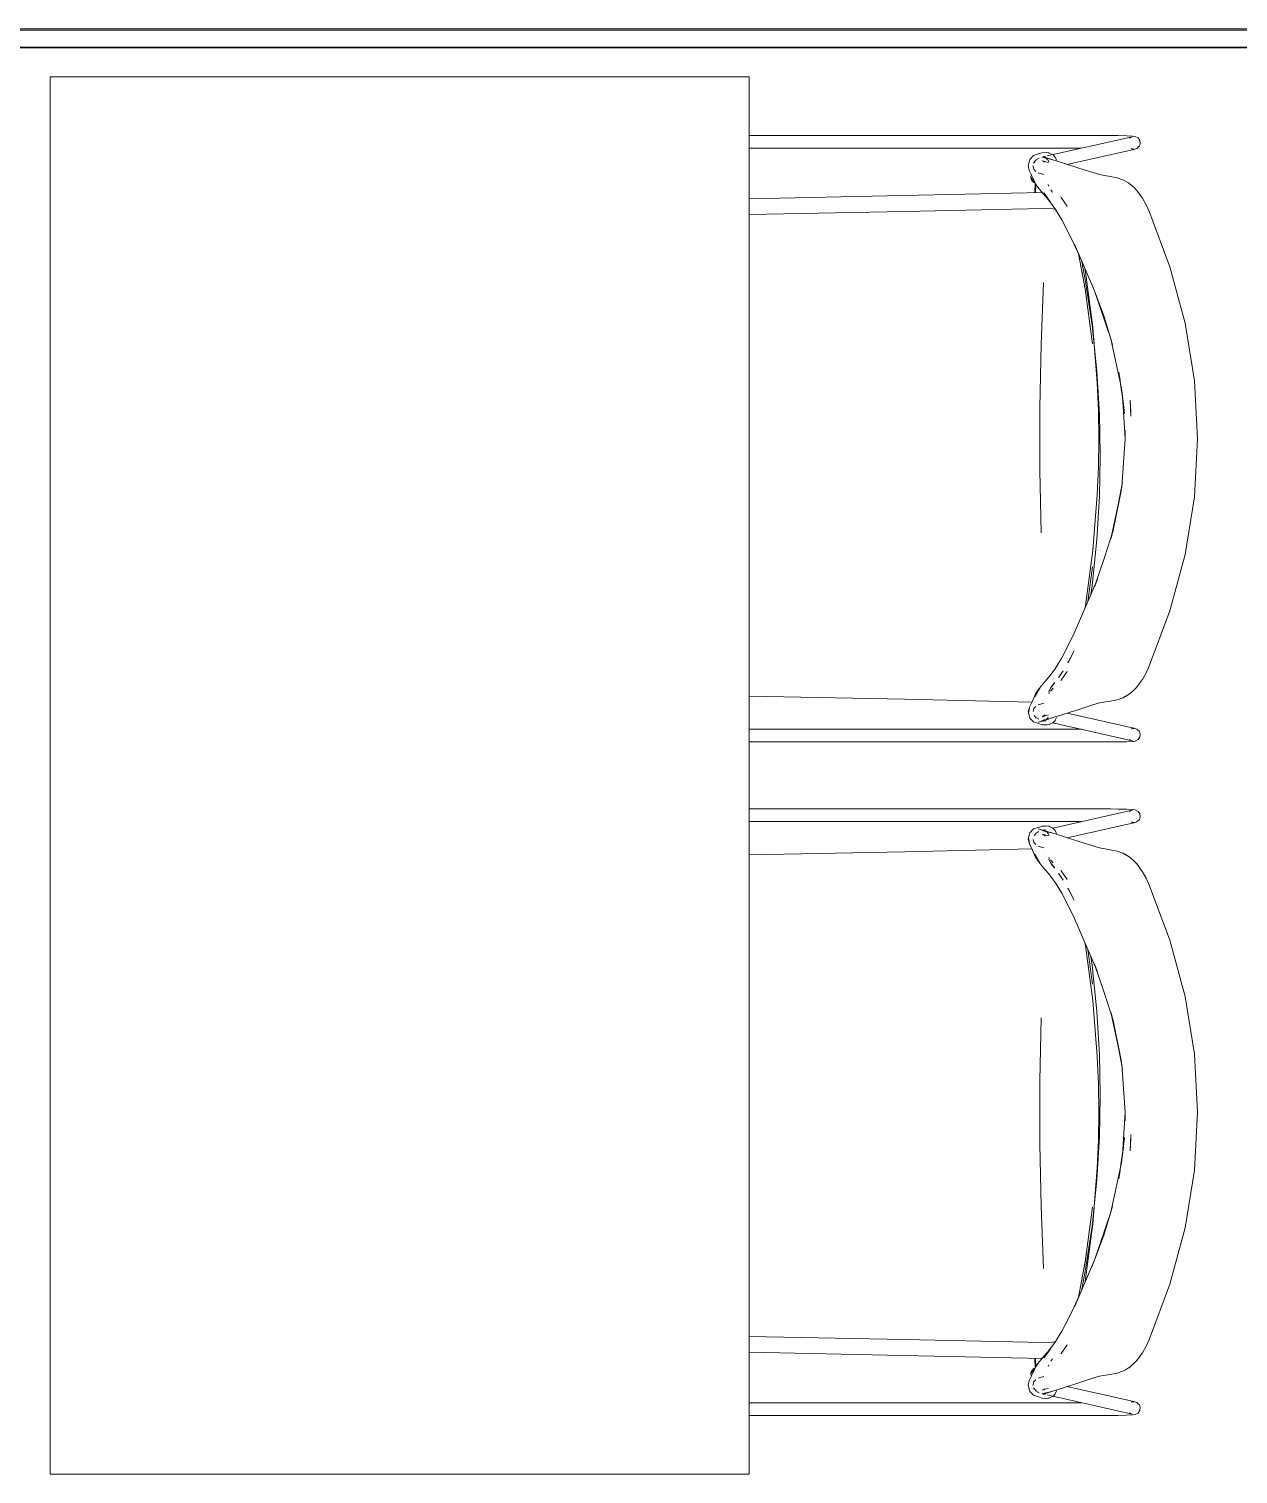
# Model space of a CAD drawing. Header units: millimetres. Extents: x 90978 to 295199, y -4084 to 97293.
# Drawn here: x 228782 to 229820, y 24136 to 25377 of the extents above; entities that cross this region are included whole.
import ezdxf

# ---------------------------------------------------------------- set-up
doc = ezdxf.new("R2010")
doc.units = ezdxf.units.MM
doc.header["$MEASUREMENT"] = 0
for name, color, linetype, lineweight in [('CSM-STL-XX-ZZ-M3-A-XXXX-00001_detached _19_04_21__rvt-1-Level 0$0$A-WALL', 7, 'CONTINUOUS', 9), ('CSM-STL-XX-ZZ-M3-A-XXXX-00001_detached _19_04_21__rvt-1-Level 0$0$I-WALL', 7, 'CONTINUOUS', 9), ('G-IMPT', 8, 'CONTINUOUS', 9), ('I-FURN', 8, 'CONTINUOUS', 9)]:
    doc.layers.add(name, color=color, linetype=linetype, lineweight=lineweight)

msp = doc.modelspace()

# ---------------------------------------------------------------- linework, layer by layer
at = {"layer": 'CSM-STL-XX-ZZ-M3-A-XXXX-00001_detached _19_04_21__rvt-1-Level 0$0$A-WALL'}
for p, q in [((230698.3, 25377.2), (223988.7, 25377.2)), ((230698.3, 25376.2), (223988.7, 25376.2))]:
    msp.add_line(p, q, dxfattribs=at)
at = {"layer": 'CSM-STL-XX-ZZ-M3-A-XXXX-00001_detached _19_04_21__rvt-1-Level 0$0$I-WALL', "lineweight": 30}
msp.add_line((223988.7, 25361.2), (230698.3, 25361.2), dxfattribs=at)
at = {"layer": 'G-IMPT'}
for p, q in [((229399.9, 25285.6), (229710.4, 25285.6)), ((229655.9, 25268.1), (229728.8, 25284.5)), ((229716.7, 25285.6), (229710.4, 25285.6)), ((229716.7, 25285.6), (229723.9, 25285.4)), ((229723.9, 25285.4), (229729.1, 25285.1)), ((229728.8, 25284.5), (229726.7, 25283.5)), ((229726.9, 25283.7), (229726.7, 25283.5)), ((229729.1, 25285.1), (229731.5, 25284.8)), ((229731.5, 25284.8), (229733.9, 25283.6)), ((229733.9, 25283.6), (229735.4, 25281.4)), ((229399.9, 25274.7), (229685.3, 25274.7)), ((229651.7, 25270.8), (229655.7, 25271)), ((229657.4, 25270.7), (229655.7, 25271)), ((229730.4, 25273.7), (229672.8, 25260.8)), ((229728.1, 25274.4), (229730.6, 25273.9)), ((229728.3, 25274.3), (229730.6, 25273.9)), ((229730.4, 25273.7), (229732.9, 25274.5)), ((229734.7, 25276.3), (229732.9, 25274.5)), ((229732.9, 25274.5), (229733.2, 25274.8)), ((229734.7, 25276.3), (229735, 25276.6)), ((229735.7, 25278.8), (229735, 25276.6)), ((229735.7, 25278.8), (229735.4, 25281.4)), ((229640.6, 25263.8), (229639.5, 25259.6)), ((229640.3, 25255.6), (229639.5, 25259.6)), ((229641.1, 25265.2), (229640.6, 25263.8)), ((229644.2, 25268.4), (229641.1, 25265.2)), ((229643.7, 25259.9), (229643.8, 25259.3)), ((229644.2, 25257.3), (229643.8, 25259.3)), ((229644.2, 25268.4), (229648.5, 25269.8)), ((229645.4, 25263.4), (229644.2, 25261.8)), ((229644.2, 25261.8), (229645, 25262.9)), ((229644.4, 25262.4), (229646.6, 25265)), ((229645.4, 25263.4), (229645, 25262.9)), ((229648.9, 25266.1), (229647.2, 25265.3)), ((229648.4, 25265.8), (229647.2, 25265.3)), ((229651.7, 25270.8), (229648.5, 25269.8)), ((229658.9, 25265.4), (229651.4, 25267.1)), ((229651.4, 25267.1), (229659.6, 25265.1)), ((229651.5, 25264), (229653.6, 25263)), ((229651.5, 25264), (229657, 25262.4)), ((229652.4, 25267.3), (229651.8, 25267.1)), ((229652.4, 25267.3), (229651.8, 25267.1)), ((229652.4, 25267.3), (229651.8, 25267.1)), ((229652.4, 25267.3), (229654.4, 25267.8)), ((229656, 25266.2), (229652.8, 25267.7)), ((229654.9, 25266.4), (229652.8, 25267.7)), ((229653.8, 25262.7), (229652.8, 25263.7)), ((229652.8, 25263.7), (229653.6, 25263)), ((229653.8, 25262.7), (229653.2, 25263.4)), ((229656, 25266.2), (229653.7, 25267)), ((229653.7, 25267), (229659.6, 25265.1)), ((229654.9, 25266.4), (229656.3, 25264.9)), ((229657.3, 25263.2), (229656.6, 25264.6)), ((229657.4, 25270.7), (229657.7, 25270.6)), ((229657.7, 25270.6), (229660.6, 25269.2)), ((229658.9, 25265.4), (229670.7, 25261.5)), ((229660.9, 25269), (229660.6, 25269.2)), ((229660.9, 25269), (229662.7, 25267.1)), ((229663.9, 25264.7), (229662.7, 25267.1)), ((229662.8, 25266.9), (229662.7, 25267.1)), ((229663.9, 25264.6), (229662.7, 25267.1)), ((229662.8, 25266.9), (229663.9, 25264.6)), ((229663.9, 25264.7), (229663.9, 25264.6)), ((229670.7, 25261.5), (229683.1, 25257.6)), ((229640.3, 25255.6), (229644.7, 25247.1)), ((229645.9, 25244.3), (229643.7, 25249.1)), ((229643.7, 25249.1), (229644.7, 25247.1)), ((229644.5, 25256.8), (229644.2, 25257.3)), ((229644.5, 25256.8), (229646.2, 25254.9)), ((229648.1, 25253.5), (229652.9, 25252.2)), ((229683.1, 25257.6), (229695.1, 25253.8)), ((229700.7, 25252.1), (229695.1, 25253.8)), ((229710, 25250.5), (229700.7, 25252.1)), ((229710, 25250.5), (229716, 25249.4)), ((229720.9, 25247.6), (229716, 25249.4)), ((229720.9, 25247.6), (229723.2, 25246.4)), ((229725.8, 25244.9), (229723.2, 25246.4)), ((229651.8, 25236.8), (229478.9, 25232.9)), ((229645.4, 25236.6), (229645.7, 25244.7)), ((229646.1, 25243.9), (229645.8, 25237.7)), ((229646.1, 25243.9), (229645.8, 25236.6)), ((229645.9, 25244.3), (229647.9, 25241.2)), ((229647.9, 25241.2), (229652.2, 25235.8)), ((229651.8, 25236.8), (229651.8, 25236.8)), ((229655.1, 25232.6), (229652.2, 25235.8)), ((229653, 25236.6), (229658.1, 25228.8)), ((229653, 25236.6), (229658.6, 25228.3)), ((229657.3, 25242.2), (229656.7, 25243.7)), ((229659, 25239), (229660.1, 25237.4)), ((229660.5, 25236.8), (229660.1, 25237.4)), ((229726.2, 25244.6), (229725.8, 25244.9)), ((229726.2, 25244.6), (229728.1, 25243.1)), ((229728.1, 25243.1), (229730.6, 25240.9)), ((229730.6, 25240.9), (229732.4, 25239)), ((229734.1, 25236.9), (229732.4, 25239)), ((229737.5, 25232.1), (229734.1, 25236.9)), ((229399.9, 25231.3), (229478.9, 25232.9)), ((229652.4, 25223.1), (229533.5, 25220.4)), ((229660.7, 25222.7), (229652.4, 25223.1)), ((229655.1, 25232.6), (229658.6, 25228.3)), ((229658.1, 25228.8), (229663.6, 25221.5)), ((229663.6, 25222), (229660.7, 25222.7)), ((229668.4, 25213.3), (229663, 25222.2)), ((229663.6, 25221.5), (229663, 25222.2)), ((229667.5, 25232.9), (229667.8, 25232.4)), ((229667.8, 25232.4), (229673.1, 25225.1)), ((229737.5, 25232.1), (229737.7, 25231.8)), ((229740.9, 25226.2), (229737.7, 25231.8)), ((229743.7, 25219.8), (229740.9, 25226.2)), ((229399.9, 25217.7), (229533.5, 25220.4)), ((229673.9, 25202.8), (229668.4, 25213.3)), ((229761.3, 25172.9), (229743.7, 25219.8)), ((229673.9, 25202.8), (229679.1, 25192.2)), ((229683.3, 25182.9), (229679.1, 25192.2)), ((229683.3, 25182.9), (229679.2, 25192.3)), ((229696.4, 25152.3), (229679.2, 25192.3)), ((229682.7, 25184.2), (229688.4, 25154)), ((229688.5, 25153.9), (229682.7, 25184.1)), ((229688.6, 25162.1), (229685.7, 25177.2)), ((229774.3, 25124.5), (229761.3, 25172.9)), ((229652.8, 25159.4), (229650.7, 25106.1)), ((229688.7, 25168.4), (229688.3, 25170.5)), ((229688.6, 25162.1), (229694.5, 25122.9)), ((229695.1, 25121.1), (229688.7, 25168.4)), ((229694.9, 25106.7), (229688.4, 25154)), ((229688.5, 25153.9), (229694.9, 25106.7)), ((229694.2, 25158), (229696.4, 25152.3)), ((229694.2, 25158), (229696.4, 25152.3)), ((229696.4, 25152.3), (229710.5, 25111.1)), ((229696.4, 25152.3), (229704.4, 25130.8)), ((229696.4, 25152.3), (229704.4, 25130.8)), ((229694.5, 25122.9), (229698.6, 25083.2)), ((229710.5, 25111.1), (229704.4, 25130.8)), ((229704.4, 25130.8), (229710.4, 25111.1)), ((229774.3, 25124.5), (229782.4, 25075.1)), ((229698.9, 25073.3), (229695.1, 25121.1)), ((229711.9, 25105.9), (229710.4, 25111.1)), ((229719.8, 25068.6), (229710.5, 25111.1)), ((229710.5, 25111.1), (229711.9, 25105.9)), ((229649.7, 25052.2), (229650.7, 25106.1)), ((229698.6, 25083.2), (229700.7, 25046.1)), ((229698.9, 25073.3), (229699.9, 25049.3)), ((229717.3, 25082.4), (229718.6, 25075.2)), ((229717.3, 25082.4), (229719.4, 25068.3)), ((229785, 25025.2), (229782.4, 25075.1)), ((229719.4, 25068.3), (229721.1, 25057.2)), ((229719.8, 25068.6), (229722.2, 25047)), ((229719.8, 25068.6), (229721.1, 25057.2)), ((229722.8, 25025.2), (229720.5, 25062.2)), ((229720.5, 25062.2), (229721.1, 25057.2)), ((229649.7, 25052.2), (229649.7, 24998.2)), ((229699.9, 25049.3), (229700.2, 25025.2)), ((229722.2, 25047), (229721.1, 25057.2)), ((229727.6, 25048.1), (229727, 25058.3)), ((229727, 25058.3), (229727.7, 25044.7)), ((229700.7, 25046.1), (229701.1, 25029.8)), ((229700.2, 25025.2), (229699.9, 25001.1)), ((229701.1, 25029.8), (229701.5, 25011)), ((229720.4, 24988.3), (229722.8, 25025.2)), ((229722.8, 25025.2), (229722.7, 25032.6)), ((229722.8, 25025.2), (229722.7, 25032.6)), ((229785, 25025.2), (229782.4, 24975.3)), ((229701.1, 24992.1), (229701.5, 25011)), ((229650.7, 24944.3), (229649.7, 24998.2)), ((229698.9, 24977.1), (229699.9, 25001.1)), ((229701.1, 24992.1), (229700.7, 24975.8)), ((229720.5, 24988.2), (229719.4, 24981.9)), ((229720.4, 24988.3), (229719.9, 24982.9)), ((229720.5, 24988.2), (229720.1, 24984.8)), ((229695.1, 24929.3), (229698.9, 24977.1)), ((229698.6, 24938.8), (229700.7, 24975.8)), ((229710.5, 24939.3), (229719.8, 24981.8)), ((229719.4, 24981.9), (229712.4, 24946.4)), ((229712.4, 24946.4), (229719.8, 24981.8)), ((229774.3, 24925.9), (229782.4, 24975.3)), ((229698.6, 24938.8), (229694.5, 24899)), ((229705, 24923.2), (229710.2, 24939.4)), ((229712.4, 24946.4), (229710.2, 24939.4)), ((229710.5, 24939.3), (229712.4, 24946.4)), ((229695.1, 24929.3), (229688.7, 24882)), ((229761.3, 24877.5), (229774.3, 24925.9)), ((229690.9, 24885.6), (229694.9, 24915.2)), ((229690.9, 24885.5), (229694.9, 24915.2)), ((229705, 24923.2), (229696.4, 24898.1)), ((229679.1, 24858.2), (229699, 24904.6)), ((229693.4, 24891.4), (229694.5, 24899)), ((229696.4, 24898.1), (229699, 24904.6)), ((229688.7, 24882), (229688.2, 24879.3)), ((229761.3, 24877.5), (229743.8, 24830.7)), ((229679.1, 24858.2), (229673.9, 24847.6)), ((229663, 24828.2), (229668.4, 24837.1)), ((229673.9, 24847.6), (229668.4, 24837.1)), ((229673.6, 24832.8), (229679.1, 24843.2)), ((229679.1, 24843.2), (229674.1, 24833.7)), ((229658.1, 24821.6), (229663.6, 24828.9)), ((229663, 24828.2), (229663.6, 24828.9)), ((229665.6, 24820), (229669.6, 24825.9)), ((229673.1, 24825.3), (229667.8, 24818)), ((229669.6, 24825.9), (229668.3, 24824)), ((229673.6, 24832.8), (229674.1, 24833.7)), ((229737.7, 24818.6), (229740.9, 24824.2)), ((229743.8, 24830.7), (229740.9, 24824.2)), ((229647.9, 24809.2), (229652.2, 24814.6)), ((229652.2, 24814.6), (229655.1, 24817.8)), ((229658.1, 24821.6), (229655.1, 24817.8)), ((229658.7, 24810.9), (229660.5, 24813.6)), ((229658.7, 24810.9), (229660.1, 24813)), ((229660.1, 24813), (229660.5, 24813.6)), ((229660.3, 24812.7), (229662.4, 24815.8)), ((229662, 24815.2), (229660.3, 24812.7)), ((229662, 24815.2), (229662.4, 24815.8)), ((229665.6, 24820), (229668.3, 24824)), ((229667.5, 24817.5), (229667.8, 24818)), ((229734.1, 24813.5), (229732.4, 24811.4)), ((229734.1, 24813.5), (229737.5, 24818.3)), ((229737.7, 24818.6), (229737.5, 24818.3)), ((229533.5, 24801.5), (229399.9, 24804.2)), ((229642.9, 24799.1), (229533.5, 24801.5)), ((229640.4, 24794), (229643.4, 24800)), ((229645.9, 24806.1), (229643.4, 24800)), ((229650, 24811.6), (229645.2, 24803.3)), ((229647.7, 24807.9), (229645.2, 24803.3)), ((229645.9, 24806.1), (229647.9, 24809.2)), ((229647.7, 24807.9), (229650, 24811.6)), ((229657.1, 24807.7), (229659, 24811.4)), ((229658.7, 24810.9), (229657.1, 24807.7)), ((229658, 24807.3), (229657.2, 24806.1)), ((229658.7, 24810.9), (229659, 24811.4)), ((229658.8, 24808.5), (229661, 24810.9)), ((229700.7, 24798.3), (229709.9, 24799.9)), ((229709.9, 24799.9), (229716, 24801)), ((229716, 24801), (229720.9, 24802.8)), ((229726.2, 24805.8), (229720.9, 24802.8)), ((229723.2, 24804), (229720.9, 24802.8)), ((229721.9, 24803.4), (229720.9, 24802.8)), ((229721.9, 24803.4), (229726.2, 24805.8)), ((229725.8, 24805.5), (229723.2, 24804)), ((229726.2, 24805.8), (229725.8, 24805.5)), ((229726.2, 24805.8), (229728.1, 24807.3)), ((229728.1, 24807.3), (229730, 24809)), ((229730.6, 24809.5), (229730, 24809)), ((229730.6, 24809.5), (229732.4, 24811.4)), ((229639.5, 24790.8), (229640.7, 24794.4)), ((229639.5, 24790.8), (229640.6, 24786.6)), ((229639.9, 24789.4), (229640.7, 24794.4)), ((229639.9, 24789.4), (229640.4, 24794)), ((229643.9, 24791.1), (229644, 24792.7)), ((229644.5, 24793.6), (229644, 24792.7)), ((229644.5, 24793.6), (229646, 24795.3)), ((229644.7, 24787.6), (229646.7, 24785.3)), ((229648.1, 24796.8), (229652.9, 24798.2)), ((229651.5, 24786.4), (229657, 24788)), ((229651.5, 24786.4), (229653.9, 24787.7)), ((229652.8, 24786.7), (229654.2, 24788.1)), ((229652.8, 24786.7), (229653.9, 24787.7)), ((229654.2, 24788.1), (229653.3, 24787.1)), ((229683.1, 24792.8), (229662, 24786)), ((229673, 24789.6), (229730.4, 24776.7)), ((229695.1, 24796.6), (229683.1, 24792.8)), ((229700.7, 24798.3), (229695.1, 24796.6)), ((229685.3, 24775.7), (229399.9, 24775.7)), ((229640.6, 24786.6), (229641.1, 24785.2)), ((229641.1, 24785.2), (229644.2, 24782)), ((229648.5, 24780.6), (229644.2, 24782)), ((229648.4, 24784.6), (229647.2, 24785)), ((229647.2, 24785), (229648.8, 24784.3)), ((229648.1, 24781.8), (229656, 24784.2)), ((229648.1, 24781.8), (229653.7, 24783.4)), ((229648.5, 24780.6), (229651.7, 24779.6)), ((229651.4, 24783.3), (229659.5, 24785.3)), ((229651.4, 24783.3), (229658.3, 24785)), ((229651.7, 24779.6), (229654.5, 24779.5)), ((229651.8, 24783.3), (229652.5, 24783.1)), ((229652.5, 24783.1), (229651.8, 24783.3)), ((229652.5, 24783.1), (229651.8, 24783.3)), ((229654.4, 24782.6), (229652.5, 24783.1)), ((229652.8, 24782.7), (229656, 24784.2)), ((229652.8, 24782.7), (229654.9, 24784)), ((229653.7, 24783.4), (229662, 24786)), ((229654.5, 24779.5), (229655.7, 24779.4)), ((229654.9, 24784), (229656.6, 24785.8)), ((229657.4, 24779.7), (229655.7, 24779.4)), ((229657.4, 24779.7), (229660.9, 24781.4)), ((229657.4, 24779.7), (229660.6, 24781.2)), ((229657.4, 24779.7), (229657.7, 24779.8)), ((229660.9, 24781.4), (229657.7, 24779.8)), ((229659.5, 24785.3), (229658.3, 24785)), ((229660.6, 24781.2), (229662.7, 24783.3)), ((229662.4, 24783), (229660.6, 24781.2)), ((229660.9, 24781.4), (229660.6, 24781.2)), ((229728.8, 24765.9), (229660.6, 24781.2)), ((229662.4, 24783), (229660.9, 24781.4)), ((229662.8, 24783.5), (229662.7, 24783.3)), ((229663.9, 24785.7), (229662.8, 24783.5)), ((229663.9, 24785.7), (229663.9, 24785.8)), ((229728.1, 24776), (229730.6, 24776.5)), ((229728.3, 24776.1), (229730.6, 24776.5)), ((229730.4, 24776.7), (229732.9, 24775.9)), ((229732.9, 24775.9), (229733.2, 24775.6)), ((229735, 24773.8), (229733.2, 24775.6)), ((229399.9, 24764.8), (229710.4, 24764.8)), ((229710.4, 24764.8), (229716.7, 24764.8)), ((229723.9, 24765), (229716.7, 24764.8)), ((229729.1, 24765.3), (229723.9, 24765)), ((229728.8, 24765.9), (229726.7, 24766.9)), ((229726.7, 24766.9), (229726.9, 24766.7)), ((229731.5, 24765.6), (229729.1, 24765.3)), ((229731.5, 24765.6), (229733.9, 24766.8)), ((229733.9, 24766.8), (229735.4, 24769)), ((229735, 24773.8), (229735.7, 24771.6)), ((229735.4, 24769), (229735.7, 24771.6)), ((229399.9, 24707.3), (229710.4, 24707.3)), ((229728.8, 24706.2), (229660.6, 24690.8)), ((229710.4, 24707.3), (229716.7, 24707.2)), ((229723.9, 24707.1), (229716.7, 24707.2)), ((229729.1, 24706.8), (229723.9, 24707.1)), ((229728.8, 24706.2), (229726.7, 24705.2)), ((229726.7, 24705.2), (229726.9, 24705.4)), ((229731.5, 24706.4), (229729.1, 24706.8)), ((229731.5, 24706.4), (229733.9, 24705.2)), ((229733.9, 24705.2), (229735.4, 24703.1)), ((229735, 24698.3), (229735.7, 24700.4)), ((229735.4, 24703.1), (229735.7, 24700.4)), ((229685.3, 24696.4), (229399.9, 24696.4)), ((229641.1, 24686.8), (229644.2, 24690.1)), ((229648.5, 24691.4), (229644.2, 24690.1)), ((229647.2, 24687), (229648.8, 24687.8)), ((229648.4, 24687.5), (229647.2, 24687)), ((229648.1, 24690.3), (229653.7, 24688.6)), ((229648.1, 24690.3), (229656, 24687.9)), ((229648.5, 24691.4), (229651.7, 24692.4)), ((229651.4, 24688.8), (229659.5, 24686.7)), ((229651.4, 24688.8), (229658.3, 24687.1)), ((229651.7, 24692.4), (229654.5, 24692.6)), ((229651.8, 24688.8), (229652.5, 24689)), ((229652.5, 24689), (229651.8, 24688.8)), ((229652.5, 24689), (229651.8, 24688.8)), ((229654.4, 24689.4), (229652.5, 24689)), ((229652.8, 24689.4), (229654.9, 24688.1)), ((229652.8, 24689.4), (229656, 24687.9)), ((229653.7, 24688.6), (229662, 24686.1)), ((229654.5, 24692.6), (229655.7, 24692.7)), ((229654.9, 24688.1), (229656.6, 24686.3)), ((229657.4, 24692.4), (229655.7, 24692.7)), ((229657.4, 24692.4), (229660.9, 24690.7)), ((229657.4, 24692.4), (229657.7, 24692.3)), ((229657.4, 24692.4), (229660.6, 24690.9)), ((229660.9, 24690.7), (229657.7, 24692.3)), ((229662.4, 24689.1), (229660.6, 24690.9)), ((229660.9, 24690.7), (229660.6, 24690.9)), ((229660.6, 24690.9), (229662.7, 24688.8)), ((229662.4, 24689.1), (229660.9, 24690.7)), ((229662.8, 24688.6), (229662.7, 24688.8)), ((229663.9, 24686.4), (229662.8, 24688.6)), ((229673, 24682.5), (229730.4, 24695.3)), ((229728.1, 24696.1), (229730.6, 24695.6)), ((229728.3, 24695.9), (229730.6, 24695.6)), ((229730.4, 24695.3), (229732.9, 24696.1)), ((229732.9, 24696.1), (229733.2, 24696.4)), ((229735, 24698.3), (229733.2, 24696.4)), ((229639.5, 24681.3), (229640.6, 24685.5)), ((229639.5, 24681.3), (229640.7, 24677.6)), ((229639.9, 24682.7), (229640.7, 24677.6)), ((229639.9, 24682.7), (229640.4, 24678)), ((229640.4, 24678), (229643.4, 24672)), ((229640.6, 24685.5), (229641.1, 24686.8)), ((229643.9, 24681), (229644, 24679.4)), ((229644.5, 24678.4), (229644, 24679.4)), ((229644.5, 24678.4), (229646, 24676.8)), ((229644.7, 24684.5), (229646.7, 24686.8)), ((229648.1, 24675.2), (229652.9, 24673.9)), ((229651.5, 24685.6), (229653.9, 24684.4)), ((229651.5, 24685.6), (229657, 24684.1)), ((229652.8, 24685.4), (229653.9, 24684.4)), ((229652.8, 24685.4), (229654.2, 24683.9)), ((229654.2, 24683.9), (229653.3, 24685)), ((229657.5, 24684.4), (229656.6, 24686.3)), ((229659.5, 24686.7), (229658.3, 24687.1)), ((229683.1, 24679.3), (229662, 24686.1)), ((229663.9, 24686.4), (229663.9, 24686.3)), ((229695.1, 24675.5), (229683.1, 24679.3)), ((229700.7, 24673.8), (229695.1, 24675.5)), ((229533.5, 24670.5), (229399.9, 24667.8)), ((229642.9, 24673), (229533.5, 24670.5)), ((229645.9, 24666), (229643.4, 24672)), ((229647.7, 24664.1), (229645.2, 24668.8)), ((229650, 24660.5), (229645.2, 24668.8)), ((229645.9, 24666), (229647.9, 24662.9)), ((229647.7, 24664.1), (229650, 24660.5)), ((229647.9, 24662.9), (229652.2, 24657.4)), ((229658.7, 24661.2), (229657.1, 24664.4)), ((229657.1, 24664.4), (229659, 24660.6)), ((229658, 24664.7), (229657.2, 24665.9)), ((229658.8, 24663.5), (229661, 24661.1)), ((229700.7, 24673.8), (229709.9, 24672.2)), ((229709.9, 24672.2), (229716, 24671.1)), ((229716, 24671.1), (229720.9, 24669.3)), ((229721.9, 24668.7), (229720.9, 24669.3)), ((229726.2, 24666.3), (229720.9, 24669.3)), ((229723.2, 24668.1), (229720.9, 24669.3)), ((229721.9, 24668.7), (229726.2, 24666.3)), ((229725.8, 24666.5), (229723.2, 24668.1)), ((229726.2, 24666.3), (229725.8, 24666.5)), ((229726.2, 24666.3), (229728.1, 24664.8)), ((229728.1, 24664.8), (229730, 24663)), ((229730.6, 24662.5), (229730, 24663)), ((229652.2, 24657.4), (229655.1, 24654.2)), ((229658.1, 24650.5), (229655.1, 24654.2)), ((229658.1, 24650.5), (229663.6, 24643.1)), ((229658.7, 24661.2), (229659, 24660.6)), ((229658.7, 24661.2), (229660.1, 24659)), ((229658.7, 24661.2), (229660.5, 24658.5)), ((229660.1, 24659), (229660.5, 24658.5)), ((229662, 24656.9), (229660.3, 24659.4)), ((229660.3, 24659.4), (229662.4, 24656.3)), ((229662, 24656.9), (229662.4, 24656.3)), ((229665.6, 24652.1), (229669.6, 24646.1)), ((229665.6, 24652.1), (229668.3, 24648.1)), ((229667.5, 24654.6), (229667.8, 24654.1)), ((229673.1, 24646.8), (229667.8, 24654.1)), ((229730.6, 24662.5), (229732.4, 24660.7)), ((229734.1, 24658.6), (229732.4, 24660.7)), ((229734.1, 24658.6), (229737.5, 24653.7)), ((229737.7, 24653.4), (229737.5, 24653.7)), ((229737.7, 24653.4), (229740.9, 24647.8)), ((229663, 24643.9), (229663.6, 24643.1)), ((229663, 24643.9), (229668.4, 24634.9)), ((229669.6, 24646.1), (229668.3, 24648.1)), ((229673.6, 24639.3), (229679.1, 24628.9)), ((229673.6, 24639.3), (229674.1, 24638.3)), ((229679.1, 24628.9), (229674.1, 24638.3)), ((229743.8, 24641.3), (229740.9, 24647.8)), ((229761.3, 24594.6), (229743.8, 24641.3)), ((229673.9, 24624.5), (229668.4, 24634.9)), ((229679.1, 24613.9), (229673.9, 24624.5)), ((229679.1, 24613.9), (229699, 24567.5)), ((229688.7, 24590.1), (229688.2, 24592.7)), ((229695.1, 24542.8), (229688.7, 24590.1)), ((229761.3, 24594.6), (229774.3, 24546.2)), ((229690.9, 24586.5), (229694.9, 24556.9)), ((229690.9, 24586.5), (229694.9, 24556.9)), ((229693.4, 24580.7), (229694.5, 24573)), ((229698.6, 24533.3), (229694.5, 24573)), ((229705, 24548.9), (229696.4, 24573.9)), ((229696.4, 24573.9), (229699, 24567.5)), ((229695.1, 24542.8), (229698.9, 24495)), ((229705, 24548.9), (229710.2, 24532.7)), ((229774.3, 24546.2), (229782.4, 24496.8)), ((229650.7, 24527.8), (229649.7, 24473.9)), ((229698.6, 24533.3), (229700.7, 24496.2)), ((229712.4, 24525.7), (229710.2, 24532.7)), ((229710.5, 24532.8), (229712.4, 24525.7)), ((229710.5, 24532.8), (229719.8, 24490.2)), ((229719.4, 24490.2), (229712.4, 24525.7)), ((229712.4, 24525.7), (229719.8, 24490.2)), ((229698.9, 24495), (229699.9, 24470.9)), ((229701.1, 24479.9), (229700.7, 24496.2)), ((229720.5, 24483.8), (229719.4, 24490.2)), ((229785, 24446.9), (229782.4, 24496.8)), ((229701.1, 24479.9), (229701.5, 24461.1)), ((229720.4, 24483.8), (229720, 24488)), ((229720.5, 24483.8), (229720.1, 24487.3)), ((229720.4, 24483.8), (229722.8, 24446.9)), ((229649.7, 24419.8), (229649.7, 24473.9)), ((229700.2, 24446.9), (229699.9, 24470.9)), ((229701.1, 24442.2), (229701.5, 24461.1)), ((229699.9, 24422.8), (229700.2, 24446.9)), ((229700.7, 24426), (229701.1, 24442.2)), ((229722.8, 24446.9), (229720.5, 24409.9)), ((229722.8, 24446.9), (229722.7, 24439.4)), ((229722.8, 24446.9), (229722.7, 24439.4)), ((229785, 24446.9), (229782.4, 24397)), ((229727, 24413.8), (229727.7, 24427.4)), ((229649.7, 24419.8), (229650.7, 24365.9)), ((229698.6, 24388.9), (229700.7, 24426)), ((229698.9, 24398.7), (229699.9, 24422.8)), ((229719.4, 24403.8), (229721.1, 24414.8)), ((229719.8, 24403.5), (229722.2, 24425.1)), ((229719.8, 24403.5), (229721.1, 24414.8)), ((229720.5, 24409.9), (229721.1, 24414.8)), ((229722.2, 24425.1), (229721.1, 24414.8)), ((229727.6, 24424), (229727, 24413.8)), ((229719.8, 24403.5), (229710.5, 24361)), ((229717.3, 24389.7), (229719.4, 24403.8)), ((229698.9, 24398.7), (229695.1, 24350.9)), ((229717.3, 24389.7), (229718.6, 24396.8)), ((229774.3, 24347.6), (229782.4, 24397)), ((229694.5, 24349.1), (229698.6, 24388.9)), ((229652.8, 24312.7), (229650.7, 24365.9)), ((229694.9, 24365.3), (229688.4, 24318)), ((229688.5, 24318.2), (229694.9, 24365.3)), ((229711.9, 24366.2), (229710.4, 24361)), ((229710.5, 24361), (229711.9, 24366.2)), ((229696.4, 24319.8), (229710.5, 24361)), ((229710.5, 24361), (229704.4, 24341.3)), ((229704.4, 24341.3), (229710.4, 24361)), ((229688.6, 24310), (229694.5, 24349.1)), ((229695.1, 24350.9), (229688.7, 24303.6)), ((229696.4, 24319.8), (229704.4, 24341.3)), ((229696.4, 24319.8), (229704.4, 24341.3)), ((229774.3, 24347.6), (229761.3, 24299.1)), ((229696.4, 24319.8), (229679.2, 24279.8)), ((229688.5, 24318.2), (229682.7, 24287.9)), ((229682.7, 24287.9), (229688.4, 24318)), ((229694.2, 24314), (229696.4, 24319.8)), ((229694.2, 24314), (229696.4, 24319.8)), ((229688.6, 24310), (229685.7, 24294.9)), ((229688.7, 24303.6), (229688.1, 24300.4)), ((229761.3, 24299.1), (229743.7, 24252.3)), ((229673.9, 24269.2), (229679.1, 24279.8)), ((229683.3, 24289.2), (229679.1, 24279.8)), ((229683.3, 24289.2), (229679.2, 24279.8)), ((229673.9, 24269.2), (229668.4, 24258.8)), ((229399.9, 24254.3), (229533.5, 24251.6)), ((229668.4, 24258.8), (229663, 24249.8)), ((229399.9, 24240.8), (229478.9, 24239.1)), ((229652.4, 24249), (229533.5, 24251.6)), ((229660.7, 24249.4), (229652.4, 24249)), ((229653, 24235.5), (229658.6, 24243.7)), ((229653, 24235.5), (229658.1, 24243.2)), ((229655.1, 24239.5), (229658.6, 24243.7)), ((229658.1, 24243.2), (229663.6, 24250.6)), ((229663.6, 24250.1), (229660.7, 24249.4)), ((229663.6, 24250.6), (229663, 24249.8)), ((229667.8, 24239.7), (229673.1, 24247)), ((229740.9, 24245.9), (229737.7, 24240.3)), ((229743.7, 24252.3), (229740.9, 24245.9)), ((229651.8, 24235.3), (229478.9, 24239.1)), ((229645.4, 24235.5), (229645.7, 24227.4)), ((229646.1, 24228.1), (229645.8, 24235.5)), ((229646.1, 24228.1), (229645.8, 24235.5)), ((229645.9, 24227.8), (229647.9, 24230.9)), ((229647.9, 24230.9), (229652.2, 24236.3)), ((229651.8, 24235.3), (229651.8, 24235.3)), ((229655.1, 24239.5), (229652.2, 24236.3)), ((229657.3, 24229.9), (229656.8, 24228.5)), ((229659, 24233.1), (229660.1, 24234.7)), ((229660.5, 24235.3), (229660.1, 24234.7)), ((229667.5, 24239.2), (229667.8, 24239.7)), ((229726.2, 24227.4), (229728.1, 24229)), ((229728.1, 24229), (229730.6, 24231.2)), ((229730.6, 24231.2), (229732.4, 24233)), ((229734.1, 24235.1), (229732.4, 24233)), ((229737.5, 24240), (229734.1, 24235.1)), ((229737.5, 24240), (229737.7, 24240.3)), ((229640.3, 24216.5), (229639.5, 24212.4)), ((229640.3, 24216.5), (229644.7, 24224.9)), ((229645.9, 24227.8), (229643.7, 24222.9)), ((229643.7, 24222.9), (229644.7, 24224.9)), ((229644.5, 24215.3), (229646.2, 24217.1)), ((229648.1, 24218.5), (229652.9, 24219.8)), ((229683.1, 24214.4), (229695.1, 24218.3)), ((229700.7, 24220), (229695.1, 24218.3)), ((229710, 24221.6), (229700.7, 24220)), ((229710, 24221.6), (229716, 24222.7)), ((229720.9, 24224.5), (229716, 24222.7)), ((229720.9, 24224.5), (229723.2, 24225.7)), ((229725.8, 24227.2), (229723.2, 24225.7)), ((229726.2, 24227.4), (229725.8, 24227.2)), ((229640.6, 24208.2), (229639.5, 24212.4)), ((229641.1, 24206.9), (229640.6, 24208.2)), ((229644.2, 24203.7), (229641.1, 24206.9)), ((229643.7, 24212.2), (229643.8, 24212.8)), ((229644.2, 24214.7), (229643.8, 24212.8)), ((229644.5, 24215.3), (229644.2, 24214.7)), ((229645.4, 24208.6), (229644.2, 24210.2)), ((229644.2, 24210.2), (229645, 24209.2)), ((229644.2, 24203.7), (229648.5, 24202.3)), ((229644.4, 24209.7), (229646.6, 24207)), ((229645.4, 24208.6), (229645, 24209.2)), ((229648.4, 24206.3), (229647.2, 24206.7)), ((229648.9, 24205.9), (229647.2, 24206.7)), ((229651.4, 24204.9), (229659.6, 24206.9)), ((229658.9, 24206.7), (229651.4, 24204.9)), ((229651.5, 24208.1), (229657, 24209.7)), ((229651.5, 24208.1), (229653.6, 24209.1)), ((229652.4, 24204.7), (229651.8, 24205)), ((229652.4, 24204.7), (229651.8, 24204.9)), ((229652.4, 24204.7), (229651.8, 24204.9)), ((229652.4, 24204.7), (229654.4, 24204.3)), ((229653.8, 24209.4), (229652.8, 24208.3)), ((229652.8, 24208.3), (229653.6, 24209.1)), ((229656, 24205.8), (229652.8, 24204.3)), ((229654.9, 24205.6), (229652.8, 24204.3)), ((229653.8, 24209.4), (229653.2, 24208.7)), ((229653.7, 24205.1), (229659.6, 24206.9)), ((229656, 24205.8), (229653.7, 24205.1)), ((229655.9, 24204), (229728.8, 24187.5)), ((229658.9, 24206.7), (229670.7, 24210.5)), ((229660.9, 24203), (229662.7, 24204.9)), ((229663.9, 24207.5), (229662.7, 24204.9)), ((229663.9, 24207.4), (229662.7, 24204.9)), ((229662.8, 24205.1), (229662.7, 24204.9)), ((229662.8, 24205.1), (229663.9, 24207.5)), ((229663.9, 24207.4), (229663.9, 24207.5)), ((229670.7, 24210.5), (229683.1, 24214.4)), ((229730.4, 24198.4), (229672.8, 24211.3)), ((229399.9, 24197.3), (229685.3, 24197.3)), ((229651.7, 24201.3), (229648.5, 24202.3)), ((229651.7, 24201.3), (229655.7, 24201.1)), ((229657.4, 24201.3), (229655.7, 24201.1)), ((229657.4, 24201.3), (229657.7, 24201.4)), ((229657.7, 24201.4), (229660.6, 24202.8)), ((229660.9, 24203), (229660.6, 24202.8)), ((229728.1, 24197.7), (229730.6, 24198.1)), ((229728.3, 24197.8), (229730.6, 24198.1)), ((229730.4, 24198.4), (229732.9, 24197.6)), ((229734.7, 24195.7), (229732.9, 24197.6)), ((229732.9, 24197.6), (229733.2, 24197.3)), ((229734.7, 24195.7), (229735, 24195.4)), ((229735.7, 24193.3), (229735, 24195.4)), ((229735.7, 24193.3), (229735.4, 24190.6)), ((229399.9, 24186.5), (229710.4, 24186.5)), ((229716.7, 24186.5), (229710.4, 24186.5)), ((229716.7, 24186.5), (229723.9, 24186.7)), ((229723.9, 24186.7), (229729.1, 24186.9)), ((229728.8, 24187.5), (229726.7, 24188.6)), ((229726.9, 24188.4), (229726.7, 24188.6)), ((229729.1, 24186.9), (229731.5, 24187.3)), ((229731.5, 24187.3), (229733.9, 24188.5)), ((229733.9, 24188.5), (229735.4, 24190.6))]:
    msp.add_line(p, q, dxfattribs=at)
at = {"layer": 'I-FURN'}
for p, q in [((229399.9, 25336), (228799.9, 25336)), ((228799.9, 25336), (228799.9, 24136)), ((229399.9, 24136), (229399.9, 25336)), ((229642.4, 25252), (229641.9, 25250.5)), ((229641.9, 25250.5), (229641.9, 25249.3)), ((229644.4, 25245.4), (229641.9, 25250.5)), ((229641.9, 25250.5), (229643.5, 25246.2)), ((229641.9, 25250.5), (229642.2, 25248.2)), ((229641.9, 25250.5), (229642.8, 25247.1)), ((229641.9, 25249.3), (229642.2, 25248.2)), ((229642.2, 25248.2), (229642.8, 25247.1)), ((229643.5, 25246.2), (229642.8, 25247.1)), ((229644.4, 25245.4), (229643.5, 25246.2)), ((229644.4, 25245.4), (229643.7, 25249.2)), ((229644.4, 25245.4), (229644.2, 25248)), ((229644.4, 25245.4), (229644.5, 25247.4)), ((229644.4, 25245.4), (229644.6, 25247.1)), ((229644.4, 25245.4), (229644.7, 25246.8)), ((229644.4, 25245.4), (229645.7, 25245.2)), ((229644.4, 24226.7), (229641.9, 24221.6)), ((229641.9, 24221.6), (229643.5, 24225.9)), ((229641.9, 24221.6), (229642.8, 24224.9)), ((229641.9, 24222.8), (229642.2, 24223.9)), ((229641.9, 24221.6), (229642.2, 24223.9)), ((229641.9, 24221.6), (229641.9, 24222.8)), ((229642.4, 24220), (229641.9, 24221.6)), ((229642.2, 24223.9), (229642.8, 24224.9)), ((229643.5, 24225.9), (229642.8, 24224.9)), ((229644.4, 24226.7), (229643.5, 24225.9)), ((229644.4, 24226.7), (229643.7, 24222.9)), ((229644.4, 24226.7), (229644.2, 24224.1)), ((229644.4, 24226.7), (229645.7, 24226.9)), ((229644.4, 24226.7), (229644.8, 24226.2)), ((229644.4, 24226.7), (229644.5, 24226.2)), ((229644.4, 24226.7), (229644.5, 24224.6)), ((229644.4, 24226.7), (229644.6, 24225)), ((228799.9, 24136), (229399.9, 24136))]:
    msp.add_line(p, q, dxfattribs=at)

doc.saveas('drawing.dxf')
